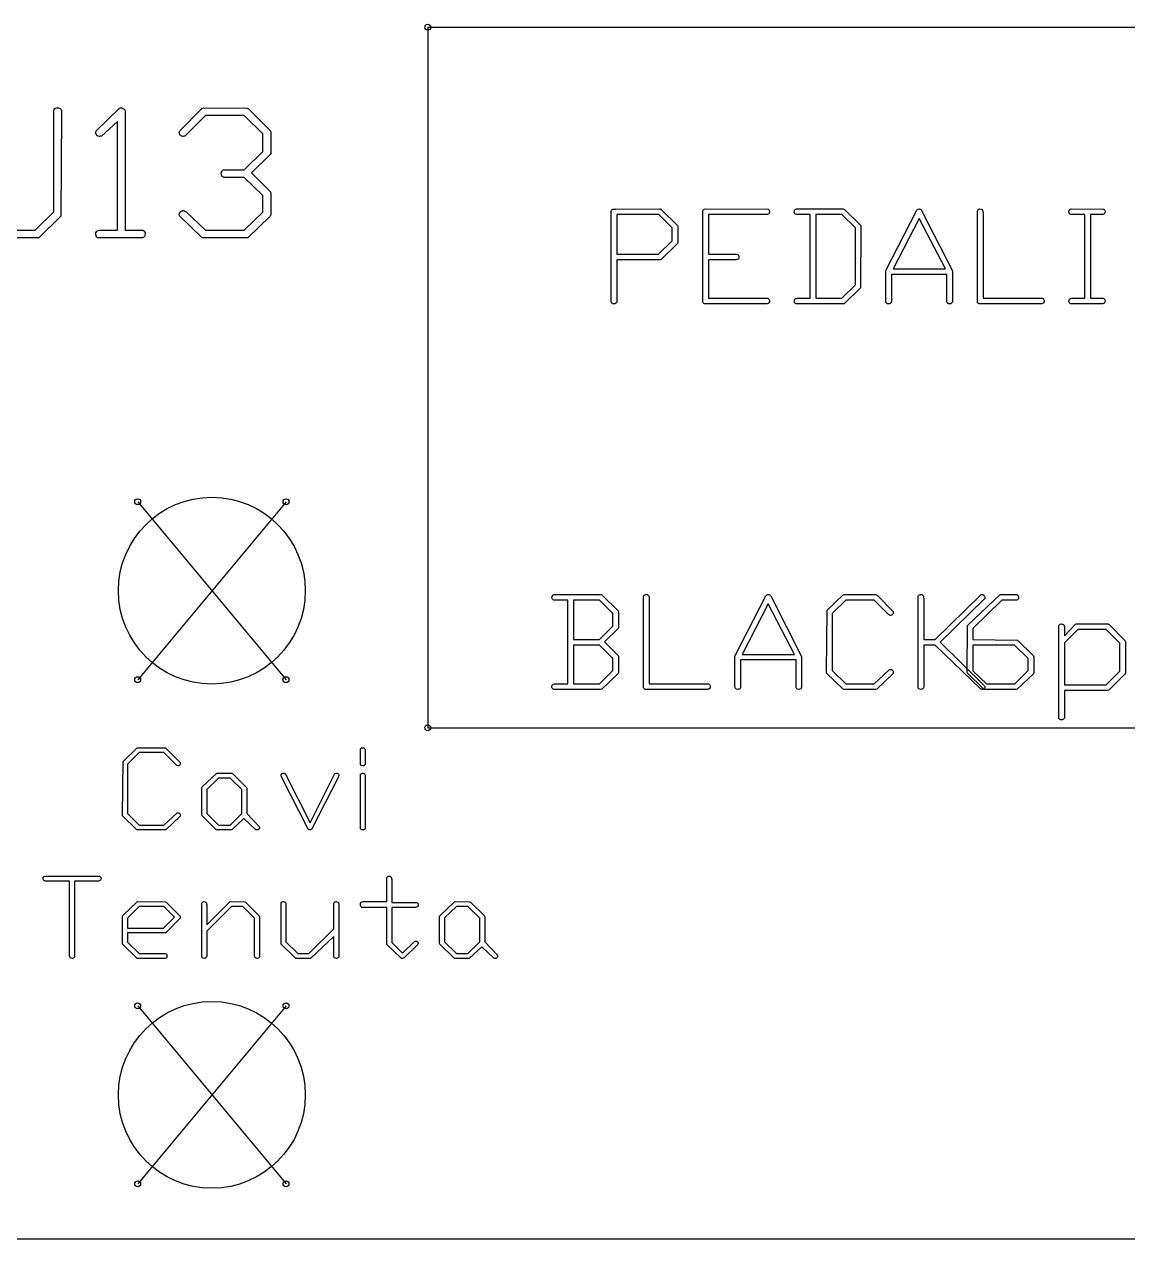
# Paper-space layout 'Sheet1' of a CAD drawing. Header units: millimetres. Extents: x 3 to 419, y -76 to 292.
# Drawn here: x 278.62 to 302.23, y 100.98 to 126.98 of the extents above; entities that cross this region are included whole.
import ezdxf

# ---------------------------------------------------------------- set-up
doc = ezdxf.new("R2010")
doc.units = ezdxf.units.MM

psp = doc.layouts.new('Sheet1')

# ---------------------------------------------------------------- linework, layer by layer
at = {"color": 7, "linetype": 'Continuous'}
for p, q in [((287.2540503, 126.916802), (287.2540503, 111.916802)), ((287.2540503, 126.916802), (307.5940503, 126.916802)), ((281.0440503, 116.756802), (284.2190503, 112.946802)), ((284.2190503, 116.756802), (281.0440503, 112.946802)), ((287.2540503, 111.916802), (307.5940503, 111.916802)), ((281.0440503, 105.961802), (284.2190503, 102.151802)), ((284.2190503, 105.961802), (281.0440503, 102.151802)), ((242.3090503, 100.976802), (347.1340503, 100.976802))]:
    psp.add_line(p, q, dxfattribs=at)
at = {"color": 7, "linetype": 'Continuous', "lineweight": 25}
psp.add_line((244.3090503, 100.976802), (345.1340503, 100.976802), dxfattribs=at)
at = {"color": 7, "linetype": 'Continuous', "flags": 128}
for points in [[(279.3927584, 125.170637), (279.403142, 125.1571735), (279.4109094, 125.1369782), (279.4150521, 125.110569), (279.4166055, 125.0779459), (279.4166055, 125.0779459), (279.4010707, 122.8725191), (279.4010707, 122.8725191), (278.9246695, 122.4111349), (278.9246695, 122.4111349), (278.8863503, 122.4075101), (278.8863503, 122.4075101), (277.9609928, 122.4075101)], [(278.0215786, 122.5732148), (278.8526915, 122.5732148), (278.8526915, 122.5732148), (279.2509008, 122.965728), (279.2509008, 122.965728), (279.2509008, 125.1385317), (279.2509008, 125.1385317), (279.259186, 125.1587269), (279.2726495, 125.1742618), (279.2907735, 125.1851361), (279.3140757, 125.1913501), (279.3140757, 125.1913501), (279.3399671, 125.1903144), (279.3617158, 125.1861718), (279.379322, 125.1799579), (279.3927855, 125.170637)], [(280.7675991, 125.1462991), (280.7753846, 125.1048729), (280.7753846, 125.1048729), (280.7753846, 122.5732148), (280.7753846, 122.5732148), (281.1518451, 122.5732148), (281.1518451, 122.5732148), (281.1720404, 122.5628583), (281.1875752, 122.5478413), (281.1979317, 122.5286817), (281.2041457, 122.5043438), (281.2041457, 122.5043438), (281.200003, 122.4644711), (281.1865395, 122.4334014), (281.1756651, 122.4220092), (281.1601303, 122.4142418), (281.1399351, 122.4090636), (281.1150793, 122.4075101), (281.1150793, 122.4075101), (280.2000784, 122.4075101), (280.2000784, 122.4075101), (280.1793653, 122.4173488), (280.1633126, 122.4323658), (280.1519204, 122.4510076), (280.1457065, 122.4748276), (280.1457065, 122.4748276), (280.1514026, 122.5167716), (280.1679731, 122.5473235), (280.1824722, 122.5587157), (280.2037032, 122.5670009), (280.2321837, 122.5716614), (280.2668781, 122.5732148), (280.2668781, 122.5732148), (280.6096798, 122.5732148), (280.6096798, 122.5732148), (280.6096798, 124.9013667), (280.6096798, 124.9013667), (280.2694672, 124.5880812), (280.2694672, 124.5880812), (280.2477185, 124.5823851), (280.2295945, 124.5803138), (280.2295945, 124.5803138), (280.1969714, 124.585492), (280.1695265, 124.6015447), (280.15917, 124.6134547), (280.1519204, 124.6279539), (280.14726, 124.64556), (280.1457065, 124.6652375), (280.1457065, 124.6652375), (280.1534739, 124.7004497), (280.1534739, 124.7004497), (280.647999, 125.1799579), (280.647999, 125.1799579), (280.6671587, 125.1887609), (280.6914965, 125.1913501), (280.6914965, 125.1913501), (280.7049601, 125.1887609), (280.7277445, 125.1799579), (280.7515645, 125.1659765), (280.7676172, 125.1462991)], [(283.4142242, 125.1685657), (283.8828667, 124.7076993), (283.8828667, 124.7076993), (283.8906341, 124.6740405), (283.8906341, 124.6740405), (283.8906341, 124.2167989), (283.8906341, 124.2167989), (283.8792419, 124.1903897), (283.8792419, 124.1903897), (283.4784435, 123.7973588), (283.4784435, 123.7973588), (283.8792419, 123.3970782), (283.8792419, 123.3970782), (283.8906341, 123.370669), (283.8906341, 123.370669), (283.8906341, 122.902553), (283.8906341, 122.902553), (283.8792419, 122.8720012), (283.8792419, 122.8720012), (283.4018051, 122.4111349), (283.4018051, 122.4111349), (283.362968, 122.4075101), (283.362968, 122.4075101), (282.4355392, 122.4075101), (282.4355392, 122.4075101), (282.4127548, 122.4225271), (282.4127548, 122.4225271), (281.9389427, 122.8766617), (281.9389427, 122.8766617), (281.9363536, 122.8911608), (281.9353179, 122.9134274), (281.9353179, 122.9134274), (281.9363536, 122.9294801), (281.9389427, 122.9393188), (281.9389427, 122.9393188), (281.9508527, 122.9595141), (281.9674232, 122.9745311), (281.9876185, 122.9854054), (282.0124742, 122.9911015), (282.0124742, 122.9911015), (282.031116, 122.989548), (282.0482043, 122.9838519), (282.0642569, 122.9750489), (282.0782383, 122.9621032), (282.0782383, 122.9621032), (282.4956071, 122.5732148), (282.4956071, 122.5732148), (283.3267201, 122.5732148), (283.3267201, 122.5732148), (283.7249293, 122.9574427), (283.7249293, 122.9574427), (283.7249293, 123.3157793), (283.7249293, 123.3157793), (283.324131, 123.7000072), (283.324131, 123.7000072), (282.8927807, 123.7000072), (282.8927807, 123.7000072), (282.8658537, 123.7129529), (282.8466941, 123.7315947), (282.8347841, 123.7564504), (282.8311593, 123.7870022), (282.8311593, 123.7870022), (282.837891, 123.820661), (282.8580863, 123.8501772), (282.8580863, 123.8501772), (282.8694785, 123.8569089), (282.8839777, 123.8620872), (282.9021016, 123.8646763), (282.9238504, 123.865712), (282.9238504, 123.865712), (283.324131, 123.865712), (283.324131, 123.865712), (283.7249293, 124.2597786), (283.7249293, 124.2597786), (283.7249293, 124.6315787), (283.7249293, 124.6315787), (283.3267201, 125.0256453), (283.3267201, 125.0256453), (282.4956071, 125.0256453), (282.4956071, 125.0256453), (282.054936, 124.5880812), (282.054936, 124.5880812), (282.0342229, 124.5823851), (282.0166168, 124.5803138), (282.0166168, 124.5803138), (281.9850293, 124.585492), (281.9586201, 124.6015447), (281.9482636, 124.6134547), (281.941014, 124.6279539), (281.9368714, 124.64556), (281.9353179, 124.6652375), (281.9353179, 124.6652375), (281.9430853, 124.7004497), (281.9430853, 124.7004497), (282.4194865, 125.1758152), (282.4194865, 125.1758152), (282.4500383, 125.1913501), (282.4500383, 125.1913501), (283.3873059, 125.1877253), (283.3873059, 125.1877253), (283.4142329, 125.1685657)], [(292.259315, 123.0100401), (292.6014283, 122.6694835), (292.6014283, 122.6694835), (292.6070979, 122.6441591), (292.6070979, 122.6441591), (292.6070979, 122.3066264), (292.6070979, 122.3066264), (292.6014283, 122.2869716), (292.6014283, 122.2869716), (292.2506664, 121.9464151), (292.2506664, 121.9464151), (292.225342, 121.9380996), (292.225342, 121.9380996), (291.3008122, 121.9380996), (291.3008122, 121.9380996), (291.3008122, 121.0407841), (291.3008122, 121.0407841), (291.2902289, 121.0184835), (291.2690622, 120.9999627), (291.2690622, 120.9999627), (291.2577229, 120.9961829), (291.240336, 120.994671), (291.240336, 120.994671), (291.2150116, 120.9976948), (291.1957348, 121.0071442), (291.1889312, 121.0147038), (291.1840176, 121.0252871), (291.1809937, 121.0388942), (291.1798598, 121.0551472), (291.1798598, 121.0551472), (291.1798598, 122.9854716), (291.1798598, 122.9854716), (291.1851515, 122.9979448), (291.193089, 123.0081502), (291.2036723, 123.0157097), (291.2165235, 123.0210014), (291.2165235, 123.0210014), (291.2758658, 123.0240252), (291.2758658, 123.0240252), (292.2143807, 123.026671), (292.2143807, 123.026671), (292.2287437, 123.0255371), (292.241217, 123.0225133), (292.2514223, 123.0172216), (292.2593598, 123.0100401)], [(294.5287023, 123.0236472), (294.5438479, 123.0187335), (294.5555652, 123.0092841), (294.5638807, 122.995677), (294.5684164, 122.9775341), (294.5684164, 122.9775341), (294.5646366, 122.946918), (294.5529193, 122.9242395), (294.542714, 122.916302), (294.5279729, 122.9102544), (294.5083182, 122.9068526), (294.4837497, 122.9057186), (294.4837497, 122.9057186), (293.2602408, 122.9057186), (293.2602408, 122.9057186), (293.2602408, 122.059052), (293.2602408, 122.059052), (293.8668926, 122.059052), (293.8668926, 122.059052), (293.8865473, 122.0499805), (293.9005324, 122.0375073), (293.9092259, 122.0212544), (293.9118717, 122.0015996), (293.9118717, 122.0015996), (293.9096039, 121.980055), (293.9020443, 121.9611561), (293.8952408, 121.9532186), (293.8842795, 121.946793), (293.8691604, 121.9415014), (293.8498836, 121.9380996), (293.8498836, 121.9380996), (293.2602408, 121.9380996), (293.2602408, 121.9380996), (293.2602408, 121.1156234), (293.2602408, 121.1156234), (294.5204134, 121.1156234), (294.5204134, 121.1156234), (294.5415801, 121.1084419), (294.5563211, 121.0963466), (294.5653926, 121.0782038), (294.5684164, 121.0551472), (294.5684164, 121.0551472), (294.5653926, 121.0351145), (294.5555652, 121.0147038), (294.5476277, 121.0060103), (294.5359104, 120.9995847), (294.5211693, 120.995805), (294.5030265, 120.994671), (294.5030265, 120.994671), (293.1763301, 120.994671), (293.1763301, 120.994671), (293.1634789, 121.0010966), (293.1528955, 121.0090341), (293.144958, 121.0188615), (293.1392884, 121.0305788), (293.1392884, 121.0305788), (293.1392884, 121.0857633), (293.1392884, 121.0857633), (293.1392884, 122.9881175), (293.1392884, 122.9881175), (293.145336, 123.0009686), (293.1555414, 123.011552), (293.1695265, 123.0202454), (293.1872914, 123.026671), (293.1872914, 123.026671), (294.5287289, 123.0236472)], [(296.1782012, 123.0100401), (296.5202854, 122.6736413), (296.5202854, 122.6736413), (296.5259551, 122.6490728), (296.5259551, 122.6490728), (296.5146158, 121.3337157), (296.5146158, 121.3337157), (296.1668777, 120.9973169), (296.1668777, 120.9973169), (296.1389074, 120.994671), (296.1389074, 120.994671), (295.1353807, 120.994671), (295.1353807, 120.994671), (295.1195057, 121.0037425), (295.1077884, 121.0169716), (295.1009848, 121.0339805), (295.098717, 121.0551472), (295.098717, 121.0551472), (295.0998509, 121.0687544), (295.1036307, 121.0808496), (295.1093003, 121.091055), (295.1176158, 121.0997484), (295.129333, 121.106552), (295.1448301, 121.1118436), (295.1641068, 121.1144895), (295.1871634, 121.1156234), (295.1871634, 121.1156234), (295.4373836, 121.1156234), (295.4373836, 121.1156234), (295.4373836, 122.9057186), (295.4373836, 122.9057186), (295.1425622, 122.9057186), (295.1425622, 122.9057186), (295.1255533, 122.9121442), (295.1127021, 122.9227276), (295.1036307, 122.9370907), (295.098717, 122.9559895), (295.098717, 122.9559895), (295.1017408, 122.9850936), (295.1111902, 123.0073942), (295.1191277, 123.0157097), (295.1308449, 123.0217573), (295.145586, 123.0255371), (295.1637289, 123.026671), (295.1637289, 123.026671), (295.1947229, 123.026671), (295.1947229, 123.026671), (296.1332378, 123.026671), (296.1332378, 123.026671), (296.1476009, 123.0255371), (296.1600741, 123.0225133), (296.1702795, 123.0172216), (296.178217, 123.0100401)], [(297.822753, 122.9964329), (298.4853836, 121.7003526), (298.4853836, 121.7003526), (298.4853836, 121.0388942), (298.4853836, 121.0388942), (298.4782021, 121.0196175), (298.4657289, 121.0056323), (298.447208, 120.9973169), (298.4233955, 120.994671), (298.4233955, 120.994671), (298.399583, 120.9976948), (298.3806842, 121.0067663), (298.3735027, 121.0143258), (298.368589, 121.0249091), (298.3655652, 121.0385163), (298.3644312, 121.0547692), (298.3644312, 121.0547692), (298.3644312, 121.6236234), (298.3644312, 121.6236234), (297.1790979, 121.6236234), (297.1790979, 121.6236234), (297.1790979, 121.0385163), (297.1790979, 121.0385163), (297.1749402, 121.0256651), (297.1685146, 121.0150817), (297.1590652, 121.0063883), (297.1473479, 120.9999627), (297.1473479, 120.9999627), (297.1360086, 120.9961829), (297.1186217, 120.994671), (297.1186217, 120.994671), (297.0932973, 120.9976948), (297.0740205, 121.0071442), (297.067217, 121.0147038), (297.0623033, 121.0252871), (297.0592795, 121.0388942), (297.0581455, 121.0551472), (297.0581455, 121.0551472), (297.0581455, 121.0857633), (297.0581455, 121.0857633), (297.0581455, 121.7060222), (297.0581455, 121.7060222), (297.718092, 122.9990788), (297.718092, 122.9990788), (297.7252735, 123.0070163), (297.7351009, 123.0141978), (297.7479521, 123.0210014), (297.7634491, 123.026671), (297.7634491, 123.026671), (297.7838598, 123.0247811), (297.8008687, 123.0191115), (297.8137199, 123.0096621), (297.8227914, 122.9964329)], [(299.1195712, 123.011552), (299.1279432, 123.0017246), (299.1339908, 122.9869835), (299.1373926, 122.9677067), (299.1385265, 122.9438942), (299.1385265, 122.9438942), (299.1385265, 121.1156234), (299.1385265, 121.1156234), (300.3986991, 121.1156234), (300.3986991, 121.1156234), (300.4119283, 121.1125996), (300.4228896, 121.106174), (300.431583, 121.0967246), (300.4383866, 121.0838734), (300.4383866, 121.0838734), (300.4448122, 121.0695103), (300.4467021, 121.0551472), (300.4467021, 121.0551472), (300.4436783, 121.0351145), (300.4338509, 121.0147038), (300.4259134, 121.0060103), (300.4141961, 120.9995847), (300.3994551, 120.995805), (300.3813122, 120.994671), (300.3813122, 120.994671), (299.0546158, 120.994671), (299.0546158, 120.994671), (299.0417646, 121.0010966), (299.0311812, 121.0090341), (299.0232437, 121.0188615), (299.0175741, 121.0305788), (299.0175741, 121.0305788), (299.0175741, 121.0857633), (299.0175741, 121.0857633), (299.0175741, 122.9881175), (299.0175741, 122.9881175), (299.0247557, 123.0028585), (299.035717, 123.0141978), (299.0493241, 123.0221353), (299.066711, 123.026671), (299.066711, 123.026671), (299.0973271, 123.0228913), (299.1196277, 123.011552)], [(301.7098699, 123.0236472), (301.7250176, 123.0187335), (301.7367348, 123.0092841), (301.7450503, 122.995677), (301.749586, 122.9775341), (301.749586, 122.9775341), (301.7469402, 122.9488079), (301.7386247, 122.9257514), (301.7386247, 122.9257514), (301.7272854, 122.9170579), (301.7114104, 122.9106323), (301.6917557, 122.9068526), (301.6679432, 122.9057186), (301.6679432, 122.9057186), (301.4366217, 122.9057186), (301.4366217, 122.9057186), (301.4366217, 121.1156234), (301.4366217, 121.1156234), (301.7114104, 121.1156234), (301.7114104, 121.1156234), (301.7261515, 121.1080639), (301.7374908, 121.0971026), (301.7450503, 121.0831175), (301.749586, 121.0653526), (301.749586, 121.0653526), (301.7465622, 121.0362484), (301.7367348, 121.0135698), (301.7287973, 121.0052544), (301.717458, 120.9995847), (301.702717, 120.995805), (301.6845741, 120.994671), (301.6845741, 120.994671), (301.0166902, 120.994671), (301.0166902, 120.994671), (301.0015711, 121.0018526), (300.9898539, 121.0128139), (300.9815384, 121.026421), (300.9770027, 121.0438079), (300.9770027, 121.0438079), (300.9811604, 121.074424), (300.9932557, 121.0967246), (301.003839, 121.1050401), (301.019336, 121.1110877), (301.0401247, 121.1144895), (301.0654491, 121.1156234), (301.0654491, 121.1156234), (301.3156693, 121.1156234), (301.3156693, 121.1156234), (301.3156693, 122.9057186), (301.3156693, 122.9057186), (301.0208479, 122.9057186), (301.0208479, 122.9057186), (301.003839, 122.9121442), (300.9909878, 122.9227276), (300.9819164, 122.9370907), (300.9770027, 122.9559895), (300.9770027, 122.9559895), (300.9777586, 122.9722425), (300.9804045, 122.9862276), (300.9849402, 122.9971889), (300.9909878, 123.0058823), (301.0068628, 123.0183555), (301.0250057, 123.026671), (301.0250057, 123.026671), (301.7098985, 123.0236472)], [(292.4861107, 122.6188347), (292.1962378, 122.9057186), (292.1962378, 122.9057186), (291.3008122, 122.9057186), (291.3008122, 122.9057186), (291.3008122, 122.059052), (291.3008122, 122.059052), (292.193214, 122.059052), (292.193214, 122.059052), (292.4861455, 122.3459359), (292.4861455, 122.3459359), (292.4861455, 122.6188347)], [(296.4049969, 122.6229925), (296.1192527, 122.9057186), (296.1192527, 122.9057186), (295.558336, 122.9057186), (295.558336, 122.9057186), (295.558336, 121.1156234), (295.558336, 121.1156234), (296.1192527, 121.1156234), (296.1192527, 121.1156234), (296.4050027, 121.4009954), (296.4050027, 121.4009954), (296.4050027, 122.6229925)], [(297.2138319, 121.7445758), (298.3315473, 121.7445758), (298.3315473, 121.7445758), (297.7713866, 122.8233198), (297.7713866, 122.8233198), (297.2138717, 121.7445758)], [(290.9893189, 114.7550401), (291.3314183, 114.4186413), (291.3314183, 114.4186413), (291.3370879, 114.3940728), (291.3370879, 114.3940728), (291.3370879, 114.0603198), (291.3370879, 114.0603198), (291.3287724, 114.041043), (291.3287724, 114.041043), (291.0362189, 113.7541591), (291.0362189, 113.7541591), (291.3287724, 113.4619835), (291.3287724, 113.4619835), (291.3370879, 113.4427067), (291.3370879, 113.4427067), (291.3370879, 113.1010163), (291.3370879, 113.1010163), (291.3287724, 113.0787157), (291.3287724, 113.0787157), (290.9802784, 112.7423169), (290.9802784, 112.7423169), (290.9519302, 112.739671), (290.9519302, 112.739671), (289.9465135, 112.739671), (289.9465135, 112.739671), (289.9306385, 112.7487425), (289.9189212, 112.7619716), (289.9121177, 112.7789805), (289.9098498, 112.8001472), (289.9098498, 112.8001472), (289.9109837, 112.8137544), (289.9147635, 112.8258496), (289.9204332, 112.836055), (289.9287486, 112.8447484), (289.9404659, 112.851552), (289.9559629, 112.8568436), (289.9752397, 112.8594895), (289.9982962, 112.8606234), (289.9982962, 112.8606234), (290.2485165, 112.8606234), (290.2485165, 112.8606234), (290.2485165, 114.6507186), (290.2485165, 114.6507186), (289.9536951, 114.6507186), (289.9536951, 114.6507186), (289.9366861, 114.6571442), (289.9238349, 114.6677276), (289.9147635, 114.6820907), (289.9098498, 114.7009895), (289.9098498, 114.7009895), (289.9128736, 114.7300936), (289.922323, 114.7523942), (289.9302605, 114.7607097), (289.9419778, 114.7667573), (289.9567189, 114.7705371), (289.9748617, 114.771671), (289.9748617, 114.771671), (290.0058558, 114.771671), (290.0058558, 114.771671), (290.9443707, 114.771671), (290.9443707, 114.771671), (290.9587337, 114.7705371), (290.971207, 114.7675133), (290.9814123, 114.7622216), (290.9893498, 114.7550401)], [(291.9713054, 114.756552), (291.9796474, 114.7467246), (291.9856951, 114.7319835), (291.9890968, 114.7127067), (291.9902308, 114.6888942), (291.9902308, 114.6888942), (291.9902308, 112.8606234), (291.9902308, 112.8606234), (293.2504034, 112.8606234), (293.2504034, 112.8606234), (293.2636326, 112.8575996), (293.2745939, 112.851174), (293.2832873, 112.8417246), (293.2900909, 112.8288734), (293.2900909, 112.8288734), (293.2965165, 112.8145103), (293.2984064, 112.8001472), (293.2984064, 112.8001472), (293.2953826, 112.7801145), (293.2855552, 112.7597038), (293.2776177, 112.7510103), (293.2659004, 112.7445847), (293.2511593, 112.740805), (293.2330165, 112.739671), (293.2330165, 112.739671), (291.9063201, 112.739671), (291.9063201, 112.739671), (291.8934689, 112.7460966), (291.8828855, 112.7540341), (291.874948, 112.7638615), (291.8692784, 112.7755788), (291.8692784, 112.7755788), (291.8692784, 112.8307633), (291.8692784, 112.8307633), (291.8692784, 114.7331175), (291.8692784, 114.7331175), (291.8764599, 114.7478585), (291.8874212, 114.7591978), (291.9010284, 114.7671353), (291.9184153, 114.771671), (291.9184153, 114.771671), (291.9490314, 114.7678913), (291.971332, 114.756552)], [(294.5933137, 114.7414329), (295.2559451, 113.4453526), (295.2559451, 113.4453526), (295.2559451, 112.7838942), (295.2559451, 112.7838942), (295.2487635, 112.7646175), (295.2362903, 112.7506323), (295.2177695, 112.7423169), (295.193957, 112.739671), (295.193957, 112.739671), (295.1701445, 112.7426948), (295.1512457, 112.7517663), (295.1440641, 112.7593258), (295.1391504, 112.7699091), (295.1361266, 112.7835163), (295.1349927, 112.7997692), (295.1349927, 112.7997692), (295.1349927, 113.3686234), (295.1349927, 113.3686234), (293.9496593, 113.3686234), (293.9496593, 113.3686234), (293.9496593, 112.7835163), (293.9496593, 112.7835163), (293.9455016, 112.7706651), (293.939076, 112.7600817), (293.9296266, 112.7513883), (293.9179093, 112.7449627), (293.9179093, 112.7449627), (293.9065701, 112.7411829), (293.8891832, 112.739671), (293.8891832, 112.739671), (293.8638587, 112.7426948), (293.844582, 112.7521442), (293.8377784, 112.7597038), (293.8328647, 112.7702871), (293.8298409, 112.7838942), (293.828707, 112.8001472), (293.828707, 112.8001472), (293.828707, 112.8307633), (293.828707, 112.8307633), (293.828707, 113.4510222), (293.828707, 113.4510222), (294.4886534, 114.7440788), (294.4886534, 114.7440788), (294.4958349, 114.7520163), (294.5056623, 114.7591978), (294.5185135, 114.7660014), (294.5340105, 114.771671), (294.5340105, 114.771671), (294.5544212, 114.7697811), (294.5714302, 114.7641115), (294.5842814, 114.7546621), (294.5933528, 114.7414329)], [(296.8691382, 114.7546621), (297.2115939, 114.40768), (297.2115939, 114.40768), (297.2157516, 114.3955847), (297.2172635, 114.3823555), (297.2172635, 114.3823555), (297.2165076, 114.3702603), (297.2146177, 114.3627008), (297.2146177, 114.3627008), (297.2059242, 114.3475817), (297.193829, 114.3358645), (297.1787099, 114.327549), (297.1605671, 114.3230133), (297.1605671, 114.3230133), (297.1329748, 114.3313288), (297.1125641, 114.3453139), (297.1125641, 114.3453139), (296.8075373, 114.6507186), (296.8075373, 114.6507186), (296.2001296, 114.6507186), (296.2001296, 114.6507186), (295.9090879, 114.3657246), (295.9090879, 114.3657246), (295.9090879, 113.1429716), (295.9090879, 113.1429716), (296.2001296, 112.8606234), (296.2001296, 112.8606234), (296.8075373, 112.8606234), (296.8075373, 112.8606234), (297.129573, 113.1577127), (297.129573, 113.1577127), (297.1424242, 113.1637603), (297.1579212, 113.1656502), (297.1579212, 113.1656502), (297.177576, 113.1614925), (297.1972308, 113.1493972), (297.2059242, 113.1407038), (297.2123498, 113.1304984), (297.2161296, 113.1191591), (297.2172635, 113.1063079), (297.2172635, 113.1063079), (297.2115939, 113.0794716), (297.2115939, 113.0794716), (296.8627218, 112.7449627), (296.8627218, 112.7449627), (296.8400433, 112.739671), (296.8400433, 112.739671), (296.1509927, 112.739671), (296.1509927, 112.739671), (296.1339837, 112.7506323), (296.1339837, 112.7506323), (295.7881355, 113.089677), (295.7881355, 113.089677), (295.7881355, 113.1172692), (295.7881355, 113.1172692), (295.8021207, 114.4326264), (295.8021207, 114.4326264), (296.1475909, 114.7660014), (296.1475909, 114.7660014), (296.1645998, 114.771671), (296.1645998, 114.771671), (296.8494927, 114.7690252), (296.8494927, 114.7690252), (296.8691474, 114.7546621)], [(299.1566453, 114.7550401), (299.1653528, 114.7455907), (299.1717784, 114.7334954), (299.1755582, 114.7191323), (299.1766921, 114.7025014), (299.1766921, 114.7025014), (299.1683766, 114.6802008), (299.1683766, 114.6802008), (298.2200343, 113.7507573), (298.2200343, 113.7507573), (299.1683766, 112.818668), (299.1683766, 112.818668), (299.1748022, 112.7986353), (299.1766921, 112.788052), (299.1766921, 112.788052), (299.1759361, 112.7797365), (299.1740462, 112.7736889), (299.1740462, 112.7736889), (299.1676207, 112.7615936), (299.1593052, 112.7517663), (299.1490998, 112.7445847), (299.1370046, 112.739671), (299.1370046, 112.739671), (299.1177278, 112.740049), (299.1026087, 112.7419389), (299.0908915, 112.7442067), (299.083332, 112.7479865), (299.083332, 112.7479865), (298.1115552, 113.6830996), (298.1115552, 113.6830996), (297.8685165, 113.6830996), (297.8685165, 113.6830996), (297.8685165, 112.7831383), (297.8685165, 112.7831383), (297.8654927, 112.772555), (297.8590671, 112.7627276), (297.8496177, 112.7536561), (297.8367665, 112.7449627), (297.8367665, 112.7449627), (297.8254272, 112.7411829), (297.8080403, 112.739671), (297.8080403, 112.739671), (297.7827159, 112.7426948), (297.7634391, 112.7521442), (297.7566355, 112.7597038), (297.7517218, 112.7706651), (297.748698, 112.7838942), (297.7475641, 112.8005252), (297.7475641, 112.8005252), (297.7475641, 114.7331175), (297.7475641, 114.7331175), (297.7539897, 114.7478585), (297.764951, 114.7591978), (297.7800701, 114.7671353), (297.7993468, 114.771671), (297.7993468, 114.771671), (297.8276951, 114.7678913), (297.8496177, 114.756174), (297.8579332, 114.7463466), (297.8639808, 114.7316055), (297.8673826, 114.7123288), (297.8685165, 114.6881383), (297.8685165, 114.6881383), (297.8685165, 113.804052), (297.8685165, 113.804052), (298.1115552, 113.804052), (298.1115552, 113.804052), (299.0890016, 114.7633555), (299.0890016, 114.7633555), (299.1010968, 114.7697811), (299.114704, 114.771671), (299.114704, 114.771671), (299.1362486, 114.7675133), (299.1566593, 114.7550401)], [(299.8611722, 114.7686472), (299.8823736, 114.7539061), (299.8937129, 114.7384091), (299.8990046, 114.7229121), (299.9008945, 114.708171), (299.9008945, 114.708171), (299.8982486, 114.6862484), (299.8895552, 114.6696175), (299.8755701, 114.6575222), (299.8555373, 114.6507186), (299.8555373, 114.6507186), (299.5395492, 114.6507186), (299.5395492, 114.6507186), (298.9208022, 114.0436889), (298.9208022, 114.0436889), (298.9208022, 113.804052), (298.9208022, 113.804052), (299.877082, 113.7930907), (299.877082, 113.7930907), (300.2187724, 113.454802), (300.2187724, 113.454802), (300.2270879, 113.4355252), (300.2270879, 113.4355252), (300.2270879, 113.0972365), (300.2270879, 113.0972365), (300.2187724, 113.0753139), (300.2187724, 113.0753139), (299.8702784, 112.7423169), (299.8702784, 112.7423169), (299.8419302, 112.739671), (299.8419302, 112.739671), (299.1649748, 112.739671), (299.1649748, 112.739671), (299.1483439, 112.7506323), (299.1483439, 112.7506323), (298.8024957, 113.089677), (298.8024957, 113.089677), (298.7998498, 113.1172692), (298.7998498, 113.1172692), (298.8081653, 114.1071889), (298.8081653, 114.1071889), (299.5047754, 114.771671), (299.5047754, 114.771671), (299.861207, 114.7686472)], [(291.2161145, 114.3638347), (290.9303855, 114.6507186), (290.9303855, 114.6507186), (290.3694689, 114.6507186), (290.3694689, 114.6507186), (290.3694689, 113.804052), (290.3694689, 113.804052), (290.9273617, 113.804052), (290.9273617, 113.804052), (291.2161355, 114.0909359), (291.2161355, 114.0909359), (291.2161355, 114.3638347)], [(293.9843926, 113.4895758), (295.1021087, 113.4895758), (295.1021087, 113.4895758), (294.541948, 114.5683198), (294.541948, 114.5683198), (293.9844332, 113.4895758)], [(301.83951, 114.1287335), (302.1808468, 113.7817514), (302.1808468, 113.7817514), (302.1865165, 113.756427), (302.1865165, 113.756427), (302.1865165, 113.0877871), (302.1865165, 113.0877871), (302.1751772, 113.0651085), (302.1751772, 113.0651085), (301.8281951, 112.7211502), (301.8281951, 112.7211502), (301.7998468, 112.7154805), (301.7998468, 112.7154805), (300.8802308, 112.7154805), (300.8802308, 112.7154805), (300.8802308, 112.1299954), (300.8802308, 112.1299954), (300.876073, 112.1186561), (300.8696474, 112.1088288), (300.860198, 112.1008913), (300.8484808, 112.0948436), (300.8484808, 112.0948436), (300.8341177, 112.088796), (300.8197546, 112.0865282), (300.8197546, 112.0865282), (300.797832, 112.089552), (300.7777992, 112.0990014), (300.7698617, 112.1069389), (300.7638141, 112.1182782), (300.7604123, 112.1330192), (300.7592784, 112.1507841), (300.7592784, 112.1507841), (300.7592784, 114.1037871), (300.7592784, 114.1037871), (300.765704, 114.1185282), (300.7766653, 114.1302454), (300.7917843, 114.1381829), (300.8110611, 114.1427186), (300.8110611, 114.1427186), (300.8375195, 114.1389389), (300.8598201, 114.1275996), (300.8688915, 114.1173942), (300.8753171, 114.1018972), (300.8790968, 114.0807305), (300.8802308, 114.0546502), (300.8802308, 114.0546502), (300.8802308, 113.8875847), (300.8802308, 113.8875847), (301.1198677, 114.136671), (301.1198677, 114.136671), (301.1368766, 114.1427186), (301.1368766, 114.1427186), (301.8198796, 114.1400728), (301.8198796, 114.1400728), (301.8395343, 114.1287335)], [(302.0655308, 113.7311026), (301.7756564, 114.0217663), (301.7756564, 114.0217663), (301.1701385, 114.0217663), (301.1701385, 114.0217663), (300.8802308, 113.7337484), (300.8802308, 113.7337484), (300.8802308, 112.8364329), (300.8802308, 112.8364329), (301.7756564, 112.8364329), (301.7756564, 112.8364329), (302.0655641, 113.1301204), (302.0655641, 113.1301204), (302.0655641, 113.7311026)], [(291.2161145, 113.4026413), (290.9273617, 113.6830996), (290.9273617, 113.6830996), (290.3694689, 113.6830996), (290.3694689, 113.6830996), (290.3694689, 112.8606234), (290.3694689, 112.8606234), (290.9303855, 112.8606234), (290.9303855, 112.8606234), (291.2161355, 113.1410817), (291.2161355, 113.1410817), (291.2161355, 113.4026413)], [(300.1060877, 113.4026413), (299.813204, 113.6830996), (299.813204, 113.6830996), (298.9208022, 113.6830996), (298.9208022, 113.6830996), (298.9208022, 113.1384359), (298.9208022, 113.1384359), (299.2107099, 112.8606234), (299.2107099, 112.8606234), (299.8162278, 112.8606234), (299.8162278, 112.8606234), (300.1061355, 113.1410817), (300.1061355, 113.1410817), (300.1061355, 113.4026413)], [(281.6552911, 111.4751651), (281.9519174, 111.1746294), (281.9519174, 111.1746294), (281.9555186, 111.1641532), (281.9568282, 111.1526948), (281.9568282, 111.1526948), (281.9561734, 111.1422186), (281.9545365, 111.135671), (281.9545365, 111.135671), (281.9470067, 111.1225758), (281.9365305, 111.112427), (281.9234353, 111.1052246), (281.907721, 111.101296), (281.907721, 111.101296), (281.8838222, 111.1084984), (281.8661436, 111.1206115), (281.8661436, 111.1206115), (281.6019472, 111.3851353), (281.6019472, 111.3851353), (281.075846, 111.3851353), (281.075846, 111.3851353), (280.8237627, 111.1382901), (280.8237627, 111.1382901), (280.8237627, 110.0792127), (280.8237627, 110.0792127), (281.075846, 109.8346591), (281.075846, 109.8346591), (281.6019472, 109.8346591), (281.6019472, 109.8346591), (281.8808758, 110.0919805), (281.8808758, 110.0919805), (281.8920067, 110.0972186), (281.9054293, 110.0988555), (281.9054293, 110.0988555), (281.9224532, 110.0952544), (281.939477, 110.0847782), (281.9470067, 110.0772484), (281.9525722, 110.0684091), (281.955846, 110.0585877), (281.9568282, 110.0474567), (281.9568282, 110.0474567), (281.9519174, 110.0242127), (281.9519174, 110.0242127), (281.6497448, 109.7344805), (281.6497448, 109.7344805), (281.630102, 109.7298972), (281.630102, 109.7298972), (281.0332865, 109.7298972), (281.0332865, 109.7298972), (281.0185543, 109.7393913), (281.0185543, 109.7393913), (280.7190008, 110.033052), (280.7190008, 110.033052), (280.7190008, 110.0569508), (280.7190008, 110.0569508), (280.7311139, 111.1962365), (280.7311139, 111.1962365), (281.0303401, 111.4849865), (281.0303401, 111.4849865), (281.0450722, 111.4898972), (281.0450722, 111.4898972), (281.6382865, 111.4876055), (281.6382865, 111.4876055), (281.6553103, 111.4751651)], [(285.9000955, 111.4761472), (285.9066793, 111.4673079), (285.9115901, 111.4545401), (285.9142091, 111.4375163), (285.9151912, 111.4162365), (285.9151912, 111.4162365), (285.9151912, 111.1428734), (285.9151912, 111.1428734), (285.9109353, 111.1317425), (285.9050424, 111.1225758), (285.8981674, 111.1157008), (285.8899829, 111.1107901), (285.874596, 111.105552), (285.8628103, 111.1035877), (285.8628103, 111.1035877), (285.8398936, 111.1062067), (285.8235246, 111.1140639), (285.8137032, 111.1271591), (285.8104293, 111.1454925), (285.8104293, 111.1454925), (285.8104293, 111.4555222), (285.8104293, 111.4555222), (285.8166496, 111.4686175), (285.8261436, 111.4787663), (285.8379293, 111.4859686), (285.8529889, 111.4898972), (285.8529889, 111.4898972), (285.8680484, 111.4889151), (285.8811436, 111.4866234), (285.8916198, 111.4820401), (285.9001317, 111.4761472)], [(283.0728684, 110.9356413), (283.3750424, 110.6393615), (283.3750424, 110.6393615), (283.3799532, 110.6249567), (283.3799532, 110.6249567), (283.3799532, 110.081177), (283.3799532, 110.081177), (283.6467686, 109.8045401), (283.6467686, 109.8045401), (283.6523341, 109.7871889), (283.653971, 109.7780222), (283.653971, 109.7780222), (283.6533162, 109.7698377), (283.6516793, 109.7636175), (283.6516793, 109.7636175), (283.6461139, 109.7515044), (283.6389115, 109.7420103), (283.6300722, 109.7348079), (283.619596, 109.7298972), (283.619596, 109.7298972), (283.6028996, 109.7302246), (283.5898043, 109.7312067), (283.5796555, 109.7325163), (283.5731079, 109.7344805), (283.5731079, 109.7344805), (283.3180782, 109.9747782), (283.3180782, 109.9747782), (283.0584651, 109.7321889), (283.0584651, 109.7321889), (283.0411139, 109.7298972), (283.0411139, 109.7298972), (282.7323936, 109.7298972), (282.7323936, 109.7298972), (282.7176615, 109.7393913), (282.7176615, 109.7393913), (282.4184353, 110.035671), (282.4184353, 110.035671), (282.4161436, 110.0595698), (282.4161436, 110.0595698), (282.4161436, 110.6321591), (282.4161436, 110.6321591), (282.4259651, 110.6491829), (282.4259651, 110.6491829), (282.7307567, 110.9402246), (282.7307567, 110.9402246), (282.7458162, 110.9451353), (282.7458162, 110.9451353), (283.0528996, 110.9428436), (283.0528996, 110.9428436), (283.0728698, 110.9356413)], [(283.2751665, 110.5938555), (283.0204889, 110.8403734), (283.0204889, 110.8403734), (282.7756079, 110.8403734), (282.7756079, 110.8403734), (282.5209055, 110.5961472), (282.5209055, 110.5961472), (282.5209055, 110.081177), (282.5209055, 110.081177), (282.7756079, 109.8346591), (282.7756079, 109.8346591), (283.0204889, 109.8346591), (283.0204889, 109.8346591), (283.2751912, 110.083796), (283.2751912, 110.083796), (283.2751912, 110.5938555)], [(284.1990385, 110.9330222), (284.2137924, 110.9110877), (284.2137924, 110.9110877), (284.7336734, 109.8840936), (284.7336734, 109.8840936), (285.2587924, 110.9232008), (285.2587924, 110.9232008), (285.2741793, 110.9372782), (285.2954591, 110.9451353), (285.2954591, 110.9451353), (285.3144472, 110.943171), (285.3298341, 110.9366234), (285.3416198, 110.9261472), (285.349477, 110.9114151), (285.349477, 110.9114151), (285.3530782, 110.9101055), (285.3543877, 110.9078139), (285.3530782, 110.9051948), (285.349477, 110.901921), (285.349477, 110.901921), (285.349477, 110.8976651), (285.349477, 110.8947186), (285.349477, 110.8947186), (285.3484948, 110.8875163), (285.3458758, 110.8783496), (285.3412924, 110.8672186), (285.3347448, 110.853796), (285.3347448, 110.853796), (284.7742686, 109.7515044), (284.7742686, 109.7515044), (284.7664115, 109.7420103), (284.7572448, 109.7354627), (284.7467686, 109.7312067), (284.7349829, 109.7298972), (284.7349829, 109.7298972), (284.7179591, 109.7318615), (284.7038817, 109.7370996), (284.6924234, 109.7462663), (284.6835841, 109.7587067), (284.6835841, 109.7587067), (284.1132865, 110.8826055), (284.1132865, 110.8826055), (284.1168877, 110.9084686), (284.1280186, 110.9281115), (284.1358758, 110.9356413), (284.1453698, 110.9408794), (284.1555186, 110.9441532), (284.1673043, 110.9451353), (284.1673043, 110.9451353), (284.1826912, 110.9421889), (284.1990603, 110.9330222)], [(285.8987842, 110.9317127), (285.9060246, 110.9232008), (285.9112627, 110.9104329), (285.9142091, 110.8937365), (285.9151912, 110.8727841), (285.9151912, 110.8727841), (285.9151912, 109.7685282), (285.9151912, 109.7685282), (285.9125722, 109.7590341), (285.9070067, 109.7505222), (285.8988222, 109.7423377), (285.8876912, 109.7348079), (285.8876912, 109.7348079), (285.8778698, 109.7312067), (285.8628103, 109.7298972), (285.8628103, 109.7298972), (285.8408758, 109.7325163), (285.8241793, 109.7407008), (285.8182865, 109.7472484), (285.8140305, 109.7567425), (285.8114115, 109.7685282), (285.8104293, 109.7829329), (285.8104293, 109.7829329), (285.8104293, 110.9091234), (285.8104293, 110.9091234), (285.8159948, 110.9212365), (285.8248341, 110.9313853), (285.8372746, 110.9392425), (285.8529889, 110.9451353), (285.8529889, 110.9451353), (285.8795067, 110.9418615), (285.8988222, 110.9317127)], [(280.2252564, 108.7372782), (280.2384055, 108.7330222), (280.2485543, 108.7248377), (280.2557567, 108.713052), (280.2596853, 108.6973377), (280.2596853, 108.6973377), (280.2564115, 108.6708198), (280.2459353, 108.651177), (280.237096, 108.644302), (280.2243282, 108.6390639), (280.2073043, 108.6361175), (280.1860246, 108.6351353), (280.1860246, 108.6351353), (279.6923341, 108.6351353), (279.6923341, 108.6351353), (279.6923341, 107.0132901), (279.6923341, 107.0132901), (279.6867686, 107.0005222), (279.677602, 106.9907008), (279.6651615, 106.9838258), (279.6487924, 106.9798972), (279.6487924, 106.9798972), (279.6235841, 106.9825163), (279.6039412, 106.9907008), (279.5967389, 106.9975758), (279.5918282, 107.0070698), (279.5885543, 107.0195103), (279.5875722, 107.0348972), (279.5875722, 107.0348972), (279.5875722, 108.6351353), (279.5875722, 108.6351353), (279.0634353, 108.6351353), (279.0634353, 108.6351353), (279.0529591, 108.6367722), (279.0434651, 108.6416829), (279.0346258, 108.6495401), (279.0267686, 108.660671), (279.0267686, 108.660671), (279.0231674, 108.6747484), (279.0218579, 108.6862067), (279.0218579, 108.6862067), (279.024477, 108.7068317), (279.0323341, 108.7228734), (279.045102, 108.733677), (279.0634353, 108.7398972), (279.0634353, 108.7398972), (280.2253103, 108.7372782)], [(286.4655051, 108.7264746), (286.4723936, 108.7176353), (286.476977, 108.7048675), (286.4799234, 108.6878436), (286.4809055, 108.6665639), (286.4809055, 108.6665639), (286.4809055, 108.1741829), (286.4809055, 108.1741829), (287.0138817, 108.1741829), (287.0138817, 108.1741829), (287.026977, 108.1676353), (287.0371258, 108.1581413), (287.0443282, 108.1460282), (287.0482567, 108.1306413), (287.0482567, 108.1306413), (287.0446555, 108.1087067), (287.0335246, 108.0884091), (287.0240305, 108.0802246), (287.0109353, 108.0743317), (286.9932567, 108.0707305), (286.971977, 108.069421), (286.971977, 108.069421), (286.4809055, 108.069421), (286.4809055, 108.069421), (286.4809055, 107.3161175), (286.4809055, 107.3161175), (286.713346, 107.0908794), (286.713346, 107.0908794), (286.9723043, 107.3416532), (286.9723043, 107.3416532), (286.9834353, 107.3472186), (286.9968579, 107.3488555), (286.9968579, 107.3488555), (287.0138817, 107.3452544), (287.0309055, 107.3347782), (287.0384353, 107.3272484), (287.0440008, 107.3184091), (287.0472746, 107.3085877), (287.0482567, 107.2974567), (287.0482567, 107.2974567), (287.043346, 107.2742127), (287.043346, 107.2742127), (286.7378996, 106.9844805), (286.7378996, 106.9844805), (286.7277508, 106.9812067), (286.7110543, 106.9798972), (286.7110543, 106.9798972), (286.6914115, 106.9798972), (286.6914115, 106.9798972), (286.6740603, 106.9939746), (286.6740603, 106.9939746), (286.3787627, 107.278796), (286.3787627, 107.278796), (286.3761436, 107.3023675), (286.3761436, 107.3023675), (286.3761436, 108.069421), (286.3761436, 108.069421), (285.8520067, 108.069421), (285.8520067, 108.069421), (285.8415305, 108.0713853), (285.8323639, 108.0769508), (285.8245067, 108.0861175), (285.8176317, 108.0992127), (285.8176317, 108.0992127), (285.8123936, 108.1165639), (285.8104293, 108.1322782), (285.8104293, 108.1322782), (285.8137032, 108.1551948), (285.823852, 108.1754925), (285.833346, 108.1840044), (285.8480782, 108.1902246), (285.8680484, 108.1938258), (285.8932567, 108.1951353), (285.8932567, 108.1951353), (286.3761436, 108.1951353), (286.3761436, 108.1951353), (286.3761436, 108.7068317), (286.3761436, 108.7068317), (286.3813817, 108.7195996), (286.390221, 108.729421), (286.4020067, 108.7359686), (286.4170662, 108.7398972), (286.4170662, 108.7398972), (286.4324532, 108.7389151), (286.4458758, 108.7366234), (286.4566793, 108.7323675), (286.4655186, 108.7264746)], [(281.6552911, 108.1830222), (281.9519174, 107.8818317), (281.9519174, 107.8818317), (281.9555186, 107.8739746), (281.9568282, 107.8598972), (281.9568282, 107.8598972), (281.9561734, 107.8477841), (281.9545365, 107.8402544), (281.9545365, 107.8402544), (281.942096, 107.8232305), (281.942096, 107.8232305), (281.6435246, 107.5295698), (281.6435246, 107.5295698), (281.618971, 107.5246591), (281.618971, 107.5246591), (280.8237627, 107.5246591), (280.8237627, 107.5246591), (280.8237627, 107.324302), (280.8237627, 107.324302), (281.075846, 107.0846591), (281.075846, 107.0846591), (281.6333758, 107.0846591), (281.6333758, 107.0846591), (281.6454889, 107.079421), (281.6553103, 107.0732008), (281.6621853, 107.0663258), (281.6664412, 107.0584686), (281.6710246, 107.0437365), (281.6726615, 107.0322782), (281.6726615, 107.0322782), (281.6703698, 107.0093615), (281.6628401, 106.9929925), (281.650727, 106.983171), (281.6333758, 106.9798972), (281.6333758, 106.9798972), (281.0352508, 106.9798972), (281.0352508, 106.9798972), (281.0205186, 106.9893913), (281.0205186, 106.9893913), (280.7212924, 107.285671), (280.7212924, 107.285671), (280.7190008, 107.3095698), (280.7190008, 107.3095698), (280.7190008, 107.8821591), (280.7190008, 107.8821591), (280.7288222, 107.8991829), (280.7288222, 107.8991829), (281.0303401, 108.1902246), (281.0303401, 108.1902246), (281.0450722, 108.1951353), (281.0450722, 108.1951353), (281.6382865, 108.1928436), (281.6382865, 108.1928436), (281.6553103, 108.1830222)], [(283.3517585, 108.1830222), (283.6474234, 107.8870698), (283.6474234, 107.8870698), (283.6523341, 107.8654627), (283.6523341, 107.8654627), (283.6523341, 107.0185282), (283.6523341, 107.0185282), (283.6461139, 107.0015044), (283.6356377, 106.9897186), (283.6199234, 106.9821889), (283.5999532, 106.9798972), (283.5999532, 106.9798972), (283.5793282, 106.9828436), (283.5623043, 106.9916829), (283.5557567, 106.9988853), (283.5511734, 107.008052), (283.5485543, 107.0191829), (283.5475722, 107.0326055), (283.5475722, 107.0326055), (283.5475722, 107.8409091), (283.5475722, 107.8409091), (283.296471, 108.0903734), (283.296471, 108.0903734), (283.0548639, 108.0903734), (283.0548639, 108.0903734), (282.5209055, 107.5652544), (282.5209055, 107.5652544), (282.5209055, 107.0182008), (282.5209055, 107.0182008), (282.5182865, 107.0090341), (282.512721, 107.0005222), (282.5045365, 106.9923377), (282.4934055, 106.9848079), (282.4934055, 106.9848079), (282.4835841, 106.9812067), (282.4685246, 106.9798972), (282.4685246, 106.9798972), (282.4465901, 106.9825163), (282.4298936, 106.9907008), (282.4240008, 106.9972484), (282.4197448, 107.0067425), (282.4171258, 107.0185282), (282.4161436, 107.0329329), (282.4161436, 107.0329329), (282.4161436, 108.1614151), (282.4161436, 108.1614151), (282.4217091, 108.1741829), (282.4312032, 108.1843317), (282.4442984, 108.1912067), (282.4609948, 108.1951353), (282.4609948, 108.1951353), (282.4839115, 108.1921889), (282.503227, 108.1826948), (282.5110841, 108.1741829), (282.5166496, 108.1617425), (282.5199234, 108.1443913), (282.5209055, 108.1231115), (282.5209055, 108.1231115), (282.5209055, 107.6998079), (282.5209055, 107.6998079), (283.0267091, 108.1951353), (283.0267091, 108.1951353), (283.3347746, 108.1928436), (283.3347746, 108.1928436), (283.3517984, 108.1830222)], [(284.2013035, 108.1817127), (284.2085543, 108.1732008), (284.2137924, 108.1604329), (284.2170662, 108.1437365), (284.2180484, 108.1231115), (284.2180484, 108.1231115), (284.2180484, 107.3318317), (284.2180484, 107.3318317), (284.4691496, 107.0846591), (284.4691496, 107.0846591), (284.7107567, 107.0846591), (284.7107567, 107.0846591), (285.2447151, 107.6123972), (285.2447151, 107.6123972), (285.2447151, 108.1591234), (285.2447151, 108.1591234), (285.2502805, 108.1712365), (285.2591198, 108.1813853), (285.2715603, 108.1892425), (285.2872746, 108.1951353), (285.2872746, 108.1951353), (285.3101912, 108.1921889), (285.3344174, 108.1830222), (285.3344174, 108.1830222), (285.3409651, 108.1738555), (285.3458758, 108.1607603), (285.3484948, 108.1437365), (285.349477, 108.1227841), (285.349477, 108.1227841), (285.349477, 107.0185282), (285.349477, 107.0185282), (285.3432567, 107.0015044), (285.3327805, 106.9897186), (285.3170662, 106.9821889), (285.297096, 106.9798972), (285.297096, 106.9798972), (285.276471, 106.9828436), (285.2594472, 106.9916829), (285.2528996, 106.9985579), (285.2483162, 107.0077246), (285.2456972, 107.0185282), (285.2447151, 107.0316234), (285.2447151, 107.0316234), (285.2447151, 107.4513258), (285.2447151, 107.4513258), (284.7536436, 106.9821889), (284.7536436, 106.9821889), (284.7362924, 106.9798972), (284.7362924, 106.9798972), (284.4285543, 106.9798972), (284.4285543, 106.9798972), (284.4138222, 106.9893913), (284.4138222, 106.9893913), (284.1181972, 107.285671), (284.1181972, 107.285671), (284.1132865, 107.3095698), (284.1132865, 107.3095698), (284.1132865, 108.1637067), (284.1132865, 108.1637067), (284.1185246, 108.1738555), (284.1273639, 108.1826948), (284.1391496, 108.1895698), (284.1542091, 108.1951353), (284.1542091, 108.1951353), (284.1686139, 108.1941532), (284.1813817, 108.1918615), (284.1921853, 108.1876055), (284.201352, 108.1817127)], [(288.1642971, 108.1856413), (288.466471, 107.8893615), (288.466471, 107.8893615), (288.4713817, 107.8749567), (288.4713817, 107.8749567), (288.4713817, 107.331177), (288.4713817, 107.331177), (288.7381972, 107.0545401), (288.7381972, 107.0545401), (288.7437627, 107.0371889), (288.7453996, 107.0280222), (288.7453996, 107.0280222), (288.7447448, 107.0198377), (288.7431079, 107.0136175), (288.7431079, 107.0136175), (288.7375424, 107.0015044), (288.7303401, 106.9920103), (288.7215008, 106.9848079), (288.7110246, 106.9798972), (288.7110246, 106.9798972), (288.6943282, 106.9802246), (288.6812329, 106.9812067), (288.6710841, 106.9825163), (288.6645365, 106.9844805), (288.6645365, 106.9844805), (288.4095067, 107.2247782), (288.4095067, 107.2247782), (288.1498936, 106.9821889), (288.1498936, 106.9821889), (288.1325424, 106.9798972), (288.1325424, 106.9798972), (287.8238222, 106.9798972), (287.8238222, 106.9798972), (287.8090901, 106.9893913), (287.8090901, 106.9893913), (287.5098639, 107.285671), (287.5098639, 107.285671), (287.5075722, 107.3095698), (287.5075722, 107.3095698), (287.5075722, 107.8821591), (287.5075722, 107.8821591), (287.5173936, 107.8991829), (287.5173936, 107.8991829), (287.8221853, 108.1902246), (287.8221853, 108.1902246), (287.8372448, 108.1951353), (287.8372448, 108.1951353), (288.1443282, 108.1928436), (288.1443282, 108.1928436), (288.1642984, 108.1856413)], [(281.8317208, 107.8612067), (281.6019472, 108.0903734), (281.6019472, 108.0903734), (281.075846, 108.0903734), (281.075846, 108.0903734), (280.8237627, 107.8415639), (280.8237627, 107.8415639), (280.8237627, 107.629421), (280.8237627, 107.629421), (281.5993282, 107.629421), (281.5993282, 107.629421), (281.8317686, 107.8612067)], [(288.3665953, 107.8438555), (288.1119174, 108.0903734), (288.1119174, 108.0903734), (287.8670365, 108.0903734), (287.8670365, 108.0903734), (287.6123341, 107.8461472), (287.6123341, 107.8461472), (287.6123341, 107.331177), (287.6123341, 107.331177), (287.8670365, 107.0846591), (287.8670365, 107.0846591), (288.1119174, 107.0846591), (288.1119174, 107.0846591), (288.3666198, 107.333796), (288.3666198, 107.333796), (288.3666198, 107.8438555)]]:
    psp.add_lwpolyline(points, dxfattribs=at)
at = {"color": 7, "linetype": 'Continuous'}
for centre, radius in [((287.2540503, 126.916802), 0.0635), ((287.2540503, 126.916802), 0.0635), ((282.6315503, 114.851802), 2), ((281.0440503, 116.756802), 0.0635), ((284.2190503, 116.756802), 0.0635), ((281.0440503, 112.946802), 0.0635), ((284.2190503, 112.946802), 0.0635), ((287.2540503, 111.916802), 0.0635), ((287.2540503, 111.916802), 0.0635), ((282.6315503, 104.056802), 2), ((281.0440503, 105.961802), 0.0635), ((284.2190503, 105.961802), 0.0635), ((281.0440503, 102.151802), 0.0635), ((284.2190503, 102.151802), 0.0635)]:
    psp.add_circle(centre, radius, dxfattribs=at)
at = {"color": 7, "linetype": 'Continuous', "lineweight": 25}
for centre in [(282.6315503, 114.851802), (282.6315503, 104.056802)]:
    psp.add_circle(centre, 2, dxfattribs=at)

doc.saveas('drawing.dxf')
